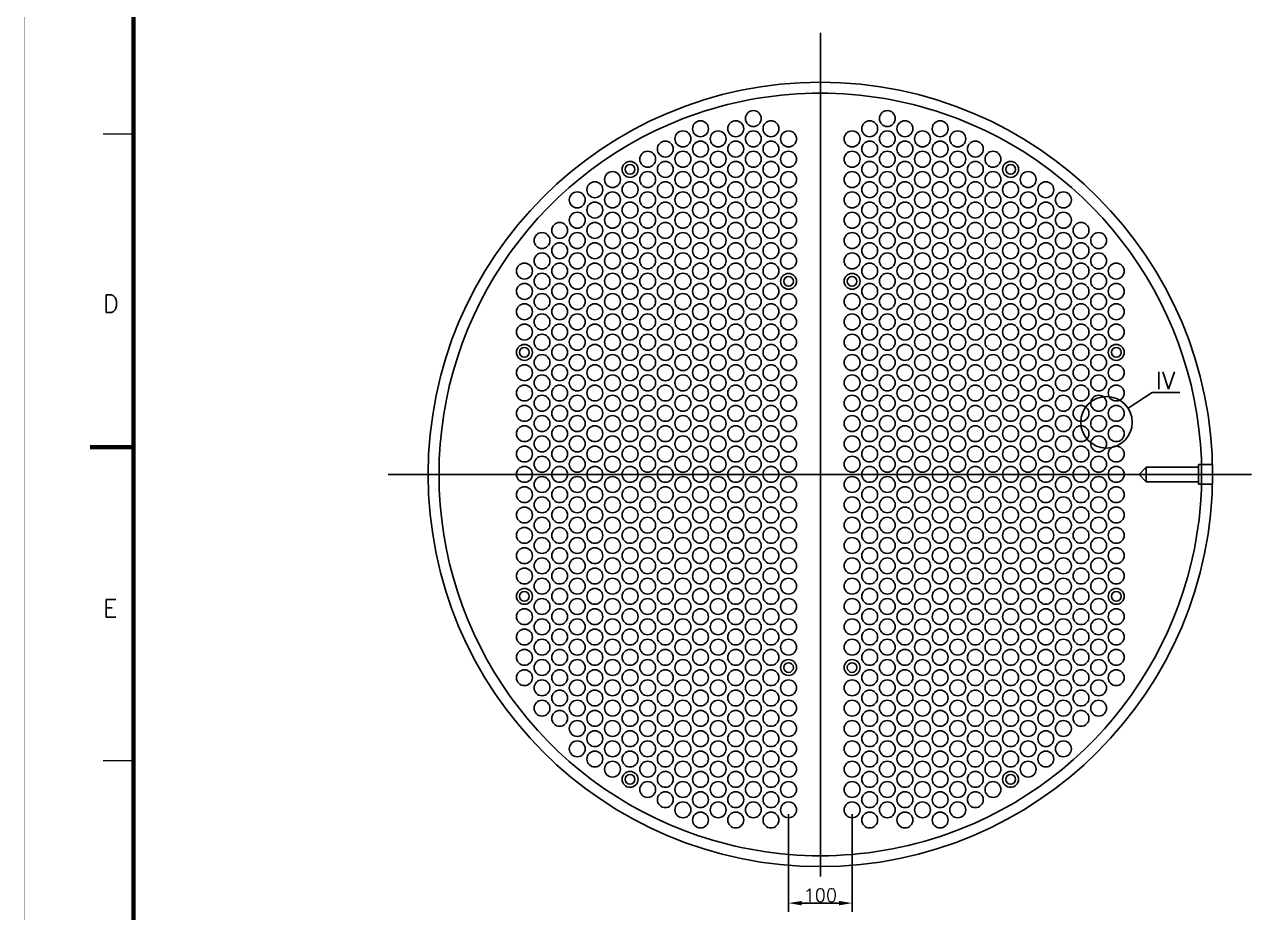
# Model space of a CAD drawing. Extents: x 49444 to 186345, y 41039 to 59803.
# Drawn here: x 123235 to 127474, y 50838 to 53898 of the extents above; entities that cross this region are included whole.
import ezdxf
from ezdxf.enums import TextEntityAlignment as Align

# ---------------------------------------------------------------- set-up
doc = ezdxf.new("R2010")
doc.units = 0
doc.header["$LTSCALE"] = 60
doc.header["$MEASUREMENT"] = 0
doc.header["$PDMODE"] = 3
doc.header["$PDSIZE"] = 0.001
doc.layers.get('0').update_dxf_attribs({"linetype": 'CONTINUOUS'})
doc.layers.get('DEFPOINTS').update_dxf_attribs({"linetype": 'CONTINUOUS'})
doc.styles.get("Standard").update_dxf_attribs({"font": 'txt.shx', "bigfont": 'hztxt.shx'})
doc.dimstyles.new('STANDARD$0', dxfattribs={"dimtxt": 3, "dimasz": 3, "dimexe": 2, "dimexo": 1, "dimgap": 0.5, "dimtad": 1, "dimdec": 0, "dimzin": 0, "dimdsep": 46, "dimtxsty": 'Standard', "dimcen": 1, "dimclrd": 256, "dimclre": 256, "dimclrt": 256, "dimadec": 0, "dimazin": 0, "dimtfac": 1.5, "dimtdec": 3, "dimtix": 1, "dimtmove": 0, "dimatfit": 2, "dimfxl": 0, "dimtolj": 1, "dimarcsym": 0})

# ---------------------------------------------------------------- blocks, each defined once
blk = doc.blocks.new('*D214')
at = {"lineweight": -2}
for p, q in [((125868.3, 51176.7), (125868.3, 50840.2)), ((126087.3, 51176.7), (126087.3, 50840.2)), ((126042.3, 50870.2), (125913.3, 50870.2))]:
    blk.add_line(p, q, dxfattribs=at)
for points in [[(125913.3, 50877.7), (125913.3, 50862.7), (125868.3, 50870.2)], [(126042.3, 50877.7), (126042.3, 50862.7), (126087.3, 50870.2)]]:
    blk.add_solid(points)
at = {"layer": 'DEFPOINTS', "color": 0}
for p in [(125868.3, 51191.7), (126087.3, 51191.7), (125868.3, 50870.2)]:
    blk.add_point(p, dxfattribs=at)
at = {"insert": (125977.8, 50897.6), "char_height": 45, "attachment_point": 5}
blk.add_mtext('\\A1;100', dxfattribs=at)

msp = doc.modelspace()

# ---------------------------------------------------------------- linework, layer by layer
for p, q in [((125977.847255, 53870.159637), (125977.847255, 50962.269197)), ((127463.970949, 52347.859232), (124488.063336, 52347.859232)), ((126809.891597, 52347.859237), (124519.097795, 52347.859237)), ((126809.891597, 52347.859237), (124519.097795, 52347.859237)), ((126917.120451, 52347.859237), (124545.549948, 52347.859237)), ((125977.847258, 52347.859237), (126896.128009, 52347.859237)), ((127101.269624, 52322.85798), (127280.859426, 52322.85798))]:
    msp.add_line(p, q)
at = {"const_width": 1.5}
msp.add_lwpolyline([(123235.932515, 47986.378892), (135850.932515, 47986.378892), (135850.932515, 56896.378892), (123235.932515, 56896.378892), (123235.932515, 47986.378892, 1.9635677679)], format="xyb", dxfattribs=at)
for points, const_width in [([(123610.932515, 48136.378892), (135700.932515, 48136.378892), (135700.932515, 56746.378892), (123610.932515, 56746.378892), (123610.932515, 48136.378892)], 15), ([(123610.932515, 53521.378892), (123505.932515, 53521.378892)], 4.5), ([(123610.932515, 52441.378892), (123460.932515, 52441.378892)], 15), ([(123610.932515, 51361.378892), (123505.932515, 51361.378892)], 4.5)]:
    msp.add_lwpolyline(points, dxfattribs=dict(const_width=const_width))
for points in [[(125977.847258, 50996.114438, -0.9999993287), (125977.847258, 53699.604036, -0.318376864)], [(125977.847258, 50996.114438, 0.9999993287), (125977.847258, 53699.604036, 0.318376864)], [(125977.847255, 53662.167156, 0.0820985547), (125554.867311, 53592.243776, 0.0668410207)], [(126400.827204, 53592.243776, 0.0820985556), (125977.847255, 53662.167156, 0.0668410207)], [(125554.86731, 53592.243779, 0.716279559), (125554.86731, 51103.474695, 0.716279559)], [(127292.154416, 52347.859232, 0.3211924397), (126400.827205, 53592.243779, 0.3211924397)], [(126413.51932, 51107.861352, 0.318376864), (127292.154416, 52347.859232, 0.318376864)], [(125554.867311, 51103.474699, 0.0820985547), (125977.847255, 51033.551318, 0.0668410207)], [(125977.847255, 51033.551318, 0.0846706813), (126413.519319, 51107.861356, 0.0694072432)]]:
    msp.add_lwpolyline(points, format="xyb")
for points in [[(127038.509465, 52576.149229), (127121.62892, 52630.190054), (127217.41589, 52630.190054)], [(127101.269624, 52372.86048), (127076.450429, 52347.85923)], [(127101.269624, 52322.85798), (127101.269624, 52372.86048)], [(127101.269624, 52372.86048), (127280.859426, 52372.86048)], [(127280.859426, 52381.86093), (127329.163444, 52381.86093)], [(127280.859426, 52313.85753), (127280.859426, 52381.86093)], [(127076.450429, 52347.85923), (127101.269624, 52322.85798)], [(127280.859426, 52313.85753), (127329.163443, 52313.85753)]]:
    msp.add_lwpolyline(points)
for centre, radius in [((125746.962168, 53574.471956), 27.373622), ((126208.732347, 53574.471956), 27.373622), ((125564.885454, 53539.427497), 27.373622), ((125686.273754, 53539.427497), 27.373622), ((125807.656548, 53539.427497), 27.373622), ((126148.037967, 53539.427497), 27.373622), ((126269.420761, 53539.427497), 27.373622), ((126390.809062, 53539.427497), 27.373622), ((125443.50266, 53469.348675), 27.373622), ((125504.19704, 53504.388086), 27.373622), ((125564.885454, 53469.348675), 27.373622), ((125625.579375, 53504.388086), 27.373622), ((125686.273754, 53469.348675), 27.373622), ((125746.962168, 53504.388086), 27.373622), ((125807.656548, 53469.348675), 27.373622), ((125868.345421, 53504.388086), 27.373622), ((126087.349095, 53504.388086), 27.373622), ((126148.037967, 53469.348675), 27.373622), ((126208.732347, 53504.388086), 27.373622), ((126269.420761, 53469.348675), 27.373622), ((126330.115141, 53504.388086), 27.373622), ((126390.809062, 53469.348675), 27.373622), ((126451.497475, 53504.388086), 27.373622), ((126512.191855, 53469.348675), 27.373622), ((125382.814246, 53434.309724), 27.373622), ((125504.19704, 53434.309724), 27.373622), ((125625.579375, 53434.309724), 27.373622), ((125746.962168, 53434.309724), 27.373622), ((125868.345421, 53434.309724), 27.373622), ((126087.349095, 53434.309724), 27.373622), ((126208.732347, 53434.309724), 27.373622), ((126330.115141, 53434.309724), 27.373622), ((126451.497475, 53434.309724), 27.373622), ((126572.880269, 53434.309724), 27.373622), ((125322.119867, 53399.270772), 27.373622), ((125322.119867, 53399.270772), 16.743263), ((125443.50266, 53399.270772), 27.373622), ((125564.885454, 53399.270772), 27.373622), ((125686.273754, 53399.270772), 27.373622), ((125807.656548, 53399.270772), 27.373622), ((126148.037967, 53399.270772), 27.373622), ((126269.420761, 53399.270772), 27.373622), ((126390.809062, 53399.270772), 27.373622), ((126512.191855, 53399.270772), 27.373622), ((126633.574649, 53399.270772), 27.373622), ((126633.574649, 53399.270772), 16.743263), ((125261.431453, 53364.225854), 27.373622), ((125382.814246, 53364.225854), 27.373622), ((125504.19704, 53364.225854), 27.373622), ((125625.579375, 53364.225854), 27.373622), ((125746.962168, 53364.225854), 27.373622), ((125868.345421, 53364.225854), 27.373622), ((126087.349095, 53364.225854), 27.373622), ((126208.732347, 53364.225854), 27.373622), ((126330.115141, 53364.225854), 27.373622), ((126451.497475, 53364.225854), 27.373622), ((126572.880269, 53364.225854), 27.373622), ((126694.263062, 53364.225854), 27.373622), ((125200.737073, 53329.186443), 27.373622), ((125322.119867, 53329.186443), 27.373622), ((125443.50266, 53329.186443), 27.373622), ((125564.885454, 53329.186443), 27.373622), ((125686.273754, 53329.186443), 27.373622), ((125807.656548, 53329.186443), 27.373622), ((126148.037967, 53329.186443), 27.373622), ((126269.420761, 53329.186443), 27.373622), ((126390.809062, 53329.186443), 27.373622), ((126512.191855, 53329.186443), 27.373622), ((126633.574649, 53329.186443), 27.373622), ((126754.957442, 53329.186443), 27.373622), ((125140.048659, 53294.152998), 27.373622), ((125200.737073, 53259.108539), 27.373622), ((125261.431453, 53294.147491), 27.373622), ((125322.119867, 53259.108539), 27.373622), ((125382.814246, 53294.147491), 27.373622), ((125443.50266, 53259.108539), 27.373622), ((125504.19704, 53294.147491), 27.373622), ((125564.885454, 53259.108539), 27.373622), ((125625.579375, 53294.147491), 27.373622), ((125686.273754, 53259.108539), 27.373622), ((125746.962168, 53294.147491), 27.373622), ((125807.656548, 53259.108539), 27.373622), ((125868.345421, 53294.147491), 27.373622), ((126087.349095, 53294.147491), 27.373622), ((126148.037967, 53259.108539), 27.373622), ((126208.732347, 53294.147491), 27.373622), ((126269.420761, 53259.108539), 27.373622), ((126330.115141, 53294.147491), 27.373622), ((126390.809062, 53259.108539), 27.373622), ((126451.497475, 53294.147491), 27.373622), ((126512.191855, 53259.108539), 27.373622), ((126572.880269, 53294.147491), 27.373622), ((126633.574649, 53259.108539), 27.373622), ((126694.263062, 53294.147491), 27.373622), ((126754.957442, 53259.108539), 27.373622), ((126815.645856, 53294.152998), 27.373622), ((125140.048659, 53224.069128), 27.373622), ((125261.431453, 53224.069128), 27.373622), ((125382.814246, 53224.069128), 27.373622), ((125504.19704, 53224.069128), 27.373622), ((125625.579375, 53224.069128), 27.373622), ((125746.962168, 53224.069128), 27.373622), ((125868.345421, 53224.069128), 27.373622), ((126087.349095, 53224.069128), 27.373622), ((126208.732347, 53224.069128), 27.373622), ((126330.115141, 53224.069128), 27.373622), ((126451.497475, 53224.069128), 27.373622), ((126572.880269, 53224.069128), 27.373622), ((126694.263062, 53224.069128), 27.373622), ((126815.645856, 53224.069128), 27.373622), ((125079.354739, 53189.024669), 27.373622), ((125200.737073, 53189.024669), 27.373622), ((125322.119867, 53189.024669), 27.373622), ((125443.50266, 53189.024669), 27.373622), ((125564.885454, 53189.024669), 27.373622), ((125686.273754, 53189.024669), 27.373622), ((125807.656548, 53189.024669), 27.373622), ((126148.037967, 53189.024669), 27.373622), ((126269.420761, 53189.024669), 27.373622), ((126390.809062, 53189.024669), 27.373622), ((126512.191855, 53189.024669), 27.373622), ((126633.574649, 53189.024669), 27.373622), ((126754.957442, 53189.024669), 27.373622), ((126876.339777, 53189.024669), 27.373622), ((125018.660359, 53153.985258), 27.373622), ((125140.048659, 53153.985258), 27.373622), ((125261.431453, 53153.985258), 27.373622), ((125382.814246, 53153.985258), 27.373622), ((125504.19704, 53153.985258), 27.373622), ((125625.579375, 53153.985258), 27.373622), ((125746.962168, 53153.985258), 27.373622), ((125868.345421, 53153.985258), 27.373622), ((126087.349095, 53153.985258), 27.373622), ((126208.732347, 53153.985258), 27.373622), ((126330.115141, 53153.985258), 27.373622), ((126451.497475, 53153.985258), 27.373622), ((126572.880269, 53153.985258), 27.373622), ((126694.263062, 53153.985258), 27.373622), ((126815.645856, 53153.985258), 27.373622), ((126937.034157, 53153.985258), 27.373622), ((125079.354739, 53118.945847), 27.373622), ((125200.737073, 53118.945847), 27.373622), ((125322.119867, 53118.945847), 27.373622), ((125443.50266, 53118.945847), 27.373622), ((125564.885454, 53118.945847), 27.373622), ((125686.273754, 53118.945847), 27.373622), ((125807.656548, 53118.945847), 27.373622), ((126148.037967, 53118.945847), 27.373622), ((126269.420761, 53118.945847), 27.373622), ((126390.809062, 53118.945847), 27.373622), ((126512.191855, 53118.945847), 27.373622), ((126633.574649, 53118.945847), 27.373622), ((126754.957442, 53118.945847), 27.373622), ((126876.339777, 53118.945847), 27.373622), ((124957.971945, 53048.867944), 27.373622), ((125018.660359, 53083.906896), 27.373622), ((125079.354739, 53048.867944), 27.373622), ((125140.048659, 53083.906896), 27.373622), ((125200.737073, 53048.867944), 27.373622), ((125261.431453, 53083.906896), 27.373622), ((125322.119867, 53048.867944), 27.373622), ((125382.814246, 53083.906896), 27.373622), ((125443.50266, 53048.867944), 27.373622), ((125504.19704, 53083.906896), 27.373622), ((125564.885454, 53048.867944), 27.373622), ((125625.579375, 53083.906896), 27.373622), ((125686.273754, 53048.867944), 27.373622), ((125746.962168, 53083.906896), 27.373622), ((125807.656548, 53048.867944), 27.373622), ((125868.345421, 53083.906896), 27.373622), ((126087.349095, 53083.906896), 27.373622), ((126148.037967, 53048.867944), 27.373622), ((126208.732347, 53083.906896), 27.373622), ((126269.420761, 53048.867944), 27.373622), ((126330.115141, 53083.906896), 27.373622), ((126390.809062, 53048.867944), 27.373622), ((126451.497475, 53083.906896), 27.373622), ((126512.191855, 53048.867944), 27.373622), ((126572.880269, 53083.906896), 27.373622), ((126633.574649, 53048.867944), 27.373622), ((126694.263062, 53083.906896), 27.373622), ((126754.957442, 53048.867944), 27.373622), ((126815.645856, 53083.906896), 27.373622), ((126876.339777, 53048.867944), 27.373622), ((126937.034157, 53083.906896), 27.373622), ((126997.72257, 53048.867944), 27.373622), ((125018.660359, 53013.823026), 27.373622), ((125140.048659, 53013.823026), 27.373622), ((125261.431453, 53013.823026), 27.373622), ((125382.814246, 53013.823026), 27.373622), ((125504.19704, 53013.823026), 27.373622), ((125625.579375, 53013.823026), 27.373622), ((125746.962168, 53013.823026), 27.373622), ((125868.345421, 53013.428846), 27.373622), ((125868.345421, 53013.428846), 16.743263), ((126087.349095, 53013.428846), 27.373622), ((126087.349095, 53013.428846), 16.743263), ((126208.732347, 53013.823026), 27.373622), ((126330.115141, 53013.823026), 27.373622), ((126451.497475, 53013.823026), 27.373622), ((126572.880269, 53013.823026), 27.373622), ((126694.263062, 53013.823026), 27.373622), ((126815.645856, 53013.823026), 27.373622), ((126937.034157, 53013.823026), 27.373622), ((124957.971945, 52978.783615), 27.373622), ((125079.354739, 52978.783615), 27.373622), ((125200.737073, 52978.783615), 27.373622), ((125322.119867, 52978.783615), 27.373622), ((125443.50266, 52978.783615), 27.373622), ((125564.885454, 52978.783615), 27.373622), ((125686.273754, 52978.783615), 27.373622), ((125807.656548, 52978.783615), 27.373622), ((126148.037967, 52978.783615), 27.373622), ((126269.420761, 52978.783615), 27.373622), ((126390.809062, 52978.783615), 27.373622), ((126512.191855, 52978.783615), 27.373622), ((126633.574649, 52978.783615), 27.373622), ((126754.957442, 52978.783615), 27.373622), ((126876.339777, 52978.783615), 27.373622), ((126997.72257, 52978.783615), 27.373622), ((125018.660359, 52943.744663), 27.373622), ((125140.048659, 52943.744663), 27.373622), ((125261.431453, 52943.744663), 27.373622), ((125382.814246, 52943.744663), 27.373622), ((125504.19704, 52943.744663), 27.373622), ((125625.579375, 52943.744663), 27.373622), ((125746.962168, 52943.744663), 27.373622), ((125868.345421, 52943.744663), 27.373622), ((126087.349095, 52943.744663), 27.373622), ((126208.732347, 52943.744663), 27.373622), ((126330.115141, 52943.744663), 27.373622), ((126451.497475, 52943.744663), 27.373622), ((126572.880269, 52943.744663), 27.373622), ((126694.263062, 52943.744663), 27.373622), ((126815.645856, 52943.744663), 27.373622), ((126937.034157, 52943.744663), 27.373622), ((124957.971945, 52908.705711), 27.373622), ((125018.660359, 52873.660793), 27.373622), ((125079.354739, 52908.705711), 27.373622), ((125140.048659, 52873.660793), 27.373622), ((125200.737073, 52908.705711), 27.373622), ((125261.431453, 52873.660793), 27.373622), ((125322.119867, 52908.705711), 27.373622), ((125382.814246, 52873.660793), 27.373622), ((125443.50266, 52908.705711), 27.373622), ((125504.19704, 52873.660793), 27.373622), ((125564.885454, 52908.705711), 27.373622), ((125625.579375, 52873.660793), 27.373622), ((125686.273754, 52908.705711), 27.373622), ((125746.962168, 52873.660793), 27.373622), ((125807.656548, 52908.705711), 27.373622), ((125868.345421, 52873.660793), 27.373622), ((126087.349095, 52873.660793), 27.373622), ((126148.037967, 52908.705711), 27.373622), ((126208.732347, 52873.660793), 27.373622), ((126269.420761, 52908.705711), 27.373622), ((126330.115141, 52873.660793), 27.373622), ((126390.809062, 52908.705711), 27.373622), ((126451.497475, 52873.660793), 27.373622), ((126512.191855, 52908.705711), 27.373622), ((126572.880269, 52873.660793), 27.373622), ((126633.574649, 52908.705711), 27.373622), ((126694.263062, 52873.660793), 27.373622), ((126754.957442, 52908.705711), 27.373622), ((126815.645856, 52873.660793), 27.373622), ((126876.339777, 52908.705711), 27.373622), ((126937.034157, 52873.660793), 27.373622), ((126997.72257, 52908.705711), 27.373622), ((124957.971945, 52838.621382), 27.373622), ((125079.354739, 52838.621382), 27.373622), ((125200.737073, 52838.621382), 27.373622), ((125322.119867, 52838.621382), 27.373622), ((125443.50266, 52838.621382), 27.373622), ((125564.885454, 52838.621382), 27.373622), ((125686.273754, 52838.621382), 27.373622), ((125807.656548, 52838.621382), 27.373622), ((126148.037967, 52838.621382), 27.373622), ((126269.420761, 52838.621382), 27.373622), ((126390.809062, 52838.621382), 27.373622), ((126512.191855, 52838.621382), 27.373622), ((126633.574649, 52838.621382), 27.373622), ((126754.957442, 52838.621382), 27.373622), ((126876.339777, 52838.621382), 27.373622), ((126997.72257, 52838.621382), 27.373622), ((125018.660359, 52803.58243), 27.373622), ((125140.048659, 52803.58243), 27.373622), ((125261.431453, 52803.58243), 27.373622), ((125382.814246, 52803.58243), 27.373622), ((125504.19704, 52803.58243), 27.373622), ((125625.579375, 52803.58243), 27.373622), ((125746.962168, 52803.58243), 27.373622), ((125868.345421, 52803.58243), 27.373622), ((126087.349095, 52803.58243), 27.373622), ((126208.732347, 52803.58243), 27.373622), ((126330.115141, 52803.58243), 27.373622), ((126451.497475, 52803.58243), 27.373622), ((126572.880269, 52803.58243), 27.373622), ((126694.263062, 52803.58243), 27.373622), ((126815.645856, 52803.58243), 27.373622), ((126937.034157, 52803.58243), 27.373622), ((124957.971945, 52768.543478), 27.373622), ((124957.971945, 52768.543478), 16.743263), ((125079.354739, 52768.543478), 27.373622), ((125200.737073, 52768.543478), 27.373622), ((125322.119867, 52768.543478), 27.373622), ((125443.50266, 52768.543478), 27.373622), ((125564.885454, 52768.543478), 27.373622), ((125686.273754, 52768.543478), 27.373622), ((125807.656548, 52768.543478), 27.373622), ((126148.037967, 52768.543478), 27.373622), ((126269.420761, 52768.543478), 27.373622), ((126390.809062, 52768.543478), 27.373622), ((126512.191855, 52768.543478), 27.373622), ((126633.574649, 52768.543478), 27.373622), ((126754.957442, 52768.543478), 27.373622), ((126876.339777, 52768.543478), 27.373622), ((126997.72257, 52768.543478), 27.373622), ((126997.72257, 52768.543478), 16.743263), ((125018.660359, 52733.504067), 27.373622), ((125140.048659, 52733.504067), 27.373622), ((125261.431453, 52733.504067), 27.373622), ((125382.814246, 52733.504067), 27.373622), ((125504.19704, 52733.504067), 27.373622), ((125625.579375, 52733.504067), 27.373622), ((125746.962168, 52733.504067), 27.373622), ((125868.345421, 52733.504067), 27.373622), ((126087.349095, 52733.504067), 27.373622), ((126208.732347, 52733.504067), 27.373622), ((126330.115141, 52733.504067), 27.373622), ((126451.497475, 52733.504067), 27.373622), ((126572.880269, 52733.504067), 27.373622), ((126694.263062, 52733.504067), 27.373622), ((126815.645856, 52733.504067), 27.373622), ((126937.034157, 52733.504067), 27.373622), ((124957.971945, 52698.45915), 27.373622), ((125018.660359, 52663.420198), 27.373622), ((125079.354739, 52698.45915), 27.373622), ((125140.048659, 52663.420198), 27.373622), ((125200.737073, 52698.45915), 27.373622), ((125261.431453, 52663.420198), 27.373622), ((125322.119867, 52698.45915), 27.373622), ((125382.814246, 52663.420198), 27.373622), ((125443.50266, 52698.45915), 27.373622), ((125504.19704, 52663.420198), 27.373622), ((125564.885454, 52698.45915), 27.373622), ((125625.579375, 52663.420198), 27.373622), ((125686.273754, 52698.45915), 27.373622), ((125746.962168, 52663.420198), 27.373622), ((125807.656548, 52698.45915), 27.373622), ((125868.345421, 52663.420198), 27.373622), ((126087.349095, 52663.420198), 27.373622), ((126148.037967, 52698.45915), 27.373622), ((126208.732347, 52663.420198), 27.373622), ((126269.420761, 52698.45915), 27.373622), ((126330.115141, 52663.420198), 27.373622), ((126390.809062, 52698.45915), 27.373622), ((126451.497475, 52663.420198), 27.373622), ((126512.191855, 52698.45915), 27.373622), ((126572.880269, 52663.420198), 27.373622), ((126633.574649, 52698.45915), 27.373622), ((126694.263062, 52663.420198), 27.373622), ((126754.957442, 52698.45915), 27.373622), ((126815.645856, 52663.420198), 27.373622), ((126876.339777, 52698.45915), 27.373622), ((126937.034157, 52663.420198), 27.373622), ((126997.72257, 52698.45915), 27.373622), ((124957.971945, 52628.380787), 27.373622), ((125079.354739, 52628.380787), 27.373622), ((125200.737073, 52628.380787), 27.373622), ((125322.119867, 52628.380787), 27.373622), ((125443.50266, 52628.380787), 27.373622), ((125564.885454, 52628.380787), 27.373622), ((125686.273754, 52628.380787), 27.373622), ((125807.656548, 52628.380787), 27.373622), ((126148.037967, 52628.380787), 27.373622), ((126269.420761, 52628.380787), 27.373622), ((126390.809062, 52628.380787), 27.373622), ((126512.191855, 52628.380787), 27.373622), ((126633.574649, 52628.380787), 27.373622), ((126754.957442, 52628.380787), 27.373622), ((126876.339777, 52628.380787), 27.373622), ((126997.72257, 52628.380787), 27.373622), ((125018.660359, 52593.341835), 27.373622), ((125140.048659, 52593.341835), 27.373622), ((125261.431453, 52593.341835), 27.373622), ((125382.814246, 52593.341835), 27.373622), ((125504.19704, 52593.341835), 27.373622), ((125625.579375, 52593.341835), 27.373622), ((125746.962168, 52593.341835), 27.373622), ((125868.345421, 52593.341835), 27.373622), ((126087.349095, 52593.341835), 27.373622), ((126208.732347, 52593.341835), 27.373622), ((126330.115141, 52593.341835), 27.373622), ((126451.497475, 52593.341835), 27.373622), ((126572.880269, 52593.341835), 27.373622), ((126694.263062, 52593.341835), 27.373622), ((126815.645856, 52593.341835), 27.373622), ((126964.039669, 52527.732054), 88.825521), ((126937.034157, 52593.341835), 27.373622), ((124957.971945, 52558.302424), 27.373622), ((125079.354739, 52558.302424), 27.373622), ((125200.737073, 52558.302424), 27.373622), ((125322.119867, 52558.302424), 27.373622), ((125443.50266, 52558.302424), 27.373622), ((125564.885454, 52558.302424), 27.373622), ((125686.273754, 52558.302424), 27.373622), ((125807.656548, 52558.302424), 27.373622), ((126148.037967, 52558.302424), 27.373622), ((126269.420761, 52558.302424), 27.373622), ((126390.809062, 52558.302424), 27.373622), ((126512.191855, 52558.302424), 27.373622), ((126633.574649, 52558.302424), 27.373622), ((126754.957442, 52558.302424), 27.373622), ((126876.339777, 52558.302424), 27.373622), ((126997.72257, 52558.302424), 27.373622), ((125018.660359, 52523.257965), 27.373622), ((125140.048659, 52523.257965), 27.373622), ((125261.431453, 52523.257965), 27.373622), ((125382.814246, 52523.257965), 27.373622), ((125504.19704, 52523.257965), 27.373622), ((125625.579375, 52523.257965), 27.373622), ((125746.962168, 52523.257965), 27.373622), ((125868.345421, 52523.257965), 27.373622), ((126087.349095, 52523.257965), 27.373622), ((126208.732347, 52523.257965), 27.373622), ((126330.115141, 52523.257965), 27.373622), ((126451.497475, 52523.257965), 27.373622), ((126572.880269, 52523.257965), 27.373622), ((126694.263062, 52523.257965), 27.373622), ((126815.645856, 52523.257965), 27.373622), ((126937.034157, 52523.257965), 27.373622), ((124957.971945, 52488.218554), 27.373622), ((125018.660359, 52453.179143), 27.373622), ((125079.354739, 52488.218554), 27.373622), ((125140.048659, 52453.179143), 27.373622), ((125200.737073, 52488.218554), 27.373622), ((125261.431453, 52453.179143), 27.373622), ((125322.119867, 52488.218554), 27.373622), ((125382.814246, 52453.179143), 27.373622), ((125443.50266, 52488.218554), 27.373622), ((125504.19704, 52453.179143), 27.373622), ((125564.885454, 52488.218554), 27.373622), ((125625.579375, 52453.179143), 27.373622), ((125686.273754, 52488.218554), 27.373622), ((125746.962168, 52453.179143), 27.373622), ((125807.656548, 52488.218554), 27.373622), ((125868.345421, 52453.179143), 27.373622), ((126087.349095, 52453.179143), 27.373622), ((126148.037967, 52488.218554), 27.373622), ((126208.732347, 52453.179143), 27.373622), ((126269.420761, 52488.218554), 27.373622), ((126330.115141, 52453.179143), 27.373622), ((126390.809062, 52488.218554), 27.373622), ((126451.497475, 52453.179143), 27.373622), ((126512.191855, 52488.218554), 27.373622), ((126572.880269, 52453.179143), 27.373622), ((126633.574649, 52488.218554), 27.373622), ((126694.263062, 52453.179143), 27.373622), ((126754.957442, 52488.218554), 27.373622), ((126815.645856, 52453.179143), 27.373622), ((126876.339777, 52488.218554), 27.373622), ((126937.034157, 52453.179143), 27.373622), ((126997.72257, 52488.218554), 27.373622), ((124957.971945, 52418.140191), 27.373622), ((125079.354739, 52418.140191), 27.373622), ((125200.737073, 52418.140191), 27.373622), ((125322.119867, 52418.140191), 27.373622), ((125443.50266, 52418.140191), 27.373622), ((125564.885454, 52418.140191), 27.373622), ((125686.273754, 52418.140191), 27.373622), ((125807.656548, 52418.140191), 27.373622), ((126148.037967, 52418.140191), 27.373622), ((126269.420761, 52418.140191), 27.373622), ((126390.809062, 52418.140191), 27.373622), ((126512.191855, 52418.140191), 27.373622), ((126633.574649, 52418.140191), 27.373622), ((126754.957442, 52418.140191), 27.373622), ((126876.339777, 52418.140191), 27.373622), ((126997.72257, 52418.140191), 27.373622), ((125018.660359, 52383.095732), 27.373622), ((125140.048659, 52383.095732), 27.373622), ((125261.431453, 52383.095732), 27.373622), ((125382.814246, 52383.095732), 27.373622), ((125504.19704, 52383.095732), 27.373622), ((125625.579375, 52383.095732), 27.373622), ((125746.962168, 52383.095732), 27.373622), ((125868.345421, 52383.095732), 27.373622), ((126087.349095, 52383.095732), 27.373622), ((126208.732347, 52383.095732), 27.373622), ((126330.115141, 52383.095732), 27.373622), ((126451.497475, 52383.095732), 27.373622), ((126572.880269, 52383.095732), 27.373622), ((126694.263062, 52383.095732), 27.373622), ((126815.645856, 52383.095732), 27.373622), ((126937.034157, 52383.095732), 27.373622), ((124957.971945, 52348.056322), 27.373622), ((125079.354739, 52348.056322), 27.373622), ((125200.737073, 52348.056322), 27.373622), ((125322.119867, 52348.056322), 27.373622), ((125443.50266, 52348.056322), 27.373622), ((125564.885454, 52348.056322), 27.373622), ((125686.273754, 52348.056322), 27.373622), ((125807.656548, 52348.056322), 27.373622), ((126148.037967, 52348.056322), 27.373622), ((126269.420761, 52348.056322), 27.373622), ((126390.809062, 52348.056322), 27.373622), ((126512.191855, 52348.056322), 27.373622), ((126633.574649, 52348.056322), 27.373622), ((126754.957442, 52348.056322), 27.373622), ((126876.339777, 52348.056322), 27.373622), ((126997.72257, 52348.056322), 27.373622), ((125018.660359, 52313.016911), 27.373622), ((125140.048659, 52313.016911), 27.373622), ((125261.431453, 52313.016911), 27.373622), ((125382.814246, 52313.016911), 27.373622), ((125504.19704, 52313.016911), 27.373622), ((125625.579375, 52313.016911), 27.373622), ((125746.962168, 52313.016911), 27.373622), ((125868.345421, 52313.016911), 27.373622), ((126087.349095, 52313.016911), 27.373622), ((126208.732347, 52313.016911), 27.373622), ((126330.115141, 52313.016911), 27.373622), ((126451.497475, 52313.016911), 27.373622), ((126572.880269, 52313.016911), 27.373622), ((126694.263062, 52313.016911), 27.373622), ((126815.645856, 52313.016911), 27.373622), ((126937.034157, 52313.016911), 27.373622), ((124957.971945, 52277.977959), 27.373622), ((125018.660359, 52242.939007), 27.373622), ((125079.354739, 52277.977959), 27.373622), ((125140.048659, 52242.939007), 27.373622), ((125200.737073, 52277.977959), 27.373622), ((125261.431453, 52242.939007), 27.373622), ((125322.119867, 52277.977959), 27.373622), ((125382.814246, 52242.939007), 27.373622), ((125443.50266, 52277.977959), 27.373622), ((125504.19704, 52242.939007), 27.373622), ((125564.885454, 52277.977959), 27.373622), ((125625.579375, 52242.939007), 27.373622), ((125686.273754, 52277.977959), 27.373622), ((125746.962168, 52242.939007), 27.373622), ((125807.656548, 52277.977959), 27.373622), ((125868.345421, 52242.939007), 27.373622), ((126087.349095, 52242.939007), 27.373622), ((126148.037967, 52277.977959), 27.373622), ((126208.732347, 52242.939007), 27.373622), ((126269.420761, 52277.977959), 27.373622), ((126330.115141, 52242.939007), 27.373622), ((126390.809062, 52277.977959), 27.373622), ((126451.497475, 52242.939007), 27.373622), ((126512.191855, 52277.977959), 27.373622), ((126572.880269, 52242.939007), 27.373622), ((126633.574649, 52277.977959), 27.373622), ((126694.263062, 52242.939007), 27.373622), ((126754.957442, 52277.977959), 27.373622), ((126815.645856, 52242.939007), 27.373622), ((126876.339777, 52277.977959), 27.373622), ((126937.034157, 52242.939007), 27.373622), ((126997.72257, 52277.977959), 27.373622), ((124957.971945, 52207.894089), 27.373622), ((125079.354739, 52207.894089), 27.373622), ((125200.737073, 52207.894089), 27.373622), ((125322.119867, 52207.894089), 27.373622), ((125443.50266, 52207.894089), 27.373622), ((125564.885454, 52207.894089), 27.373622), ((125686.273754, 52207.894089), 27.373622), ((125807.656548, 52207.894089), 27.373622), ((126148.037967, 52207.894089), 27.373622), ((126269.420761, 52207.894089), 27.373622), ((126390.809062, 52207.894089), 27.373622), ((126512.191855, 52207.894089), 27.373622), ((126633.574649, 52207.894089), 27.373622), ((126754.957442, 52207.894089), 27.373622), ((126876.339777, 52207.894089), 27.373622), ((126997.72257, 52207.894089), 27.373622), ((125018.660359, 52172.854678), 27.373622), ((125140.048659, 52172.854678), 27.373622), ((125261.431453, 52172.854678), 27.373622), ((125382.814246, 52172.854678), 27.373622), ((125504.19704, 52172.854678), 27.373622), ((125625.579375, 52172.854678), 27.373622), ((125746.962168, 52172.854678), 27.373622), ((125868.345421, 52172.854678), 27.373622), ((126087.349095, 52172.854678), 27.373622), ((126208.732347, 52172.854678), 27.373622), ((126330.115141, 52172.854678), 27.373622), ((126451.497475, 52172.854678), 27.373622), ((126572.880269, 52172.854678), 27.373622), ((126694.263062, 52172.854678), 27.373622), ((126815.645856, 52172.854678), 27.373622), ((126937.034157, 52172.854678), 27.373622), ((124957.971945, 52137.815726), 27.373622), ((125079.354739, 52137.815726), 27.373622), ((125200.737073, 52137.815726), 27.373622), ((125322.119867, 52137.815726), 27.373622), ((125443.50266, 52137.815726), 27.373622), ((125564.885454, 52137.815726), 27.373622), ((125686.273754, 52137.815726), 27.373622), ((125807.656548, 52137.815726), 27.373622), ((126148.037967, 52137.815726), 27.373622), ((126269.420761, 52137.815726), 27.373622), ((126390.809062, 52137.815726), 27.373622), ((126512.191855, 52137.815726), 27.373622), ((126633.574649, 52137.815726), 27.373622), ((126754.957442, 52137.815726), 27.373622), ((126876.339777, 52137.815726), 27.373622), ((126997.72257, 52137.815726), 27.373622), ((124957.971945, 52067.737363), 27.373622), ((125018.660359, 52102.776315), 27.373622), ((125079.354739, 52067.737363), 27.373622), ((125140.048659, 52102.776315), 27.373622), ((125200.737073, 52067.737363), 27.373622), ((125261.431453, 52102.776315), 27.373622), ((125322.119867, 52067.737363), 27.373622), ((125382.814246, 52102.776315), 27.373622), ((125443.50266, 52067.737363), 27.373622), ((125504.19704, 52102.776315), 27.373622), ((125564.885454, 52067.737363), 27.373622), ((125625.579375, 52102.776315), 27.373622), ((125686.273754, 52067.737363), 27.373622), ((125746.962168, 52102.776315), 27.373622), ((125807.656548, 52067.737363), 27.373622), ((125868.345421, 52102.776315), 27.373622), ((126087.349095, 52102.776315), 27.373622), ((126148.037967, 52067.737363), 27.373622), ((126208.732347, 52102.776315), 27.373622), ((126269.420761, 52067.737363), 27.373622), ((126330.115141, 52102.776315), 27.373622), ((126390.809062, 52067.737363), 27.373622), ((126451.497475, 52102.776315), 27.373622), ((126512.191855, 52067.737363), 27.373622), ((126572.880269, 52102.776315), 27.373622), ((126633.574649, 52067.737363), 27.373622), ((126694.263062, 52102.776315), 27.373622), ((126754.957442, 52067.737363), 27.373622), ((126815.645856, 52102.776315), 27.373622), ((126876.339777, 52067.737363), 27.373622), ((126937.034157, 52102.776315), 27.373622), ((126997.72257, 52067.737363), 27.373622), ((125018.660359, 52032.692445), 27.373622), ((125140.048659, 52032.692445), 27.373622), ((125261.431453, 52032.692445), 27.373622), ((125382.814246, 52032.692445), 27.373622), ((125504.19704, 52032.692445), 27.373622), ((125625.579375, 52032.692445), 27.373622), ((125746.962168, 52032.692445), 27.373622), ((125868.345421, 52032.692445), 27.373622), ((126087.349095, 52032.692445), 27.373622), ((126208.732347, 52032.692445), 27.373622), ((126330.115141, 52032.692445), 27.373622), ((126451.497475, 52032.692445), 27.373622), ((126572.880269, 52032.692445), 27.373622), ((126694.263062, 52032.692445), 27.373622), ((126815.645856, 52032.692445), 27.373622), ((126937.034157, 52032.692445), 27.373622), ((124957.971945, 51997.653494), 27.373622), ((125079.354739, 51997.653494), 27.373622), ((125200.737073, 51997.653494), 27.373622), ((125322.119867, 51997.653494), 27.373622), ((125443.50266, 51997.653494), 27.373622), ((125564.885454, 51997.653494), 27.373622), ((125686.273754, 51997.653494), 27.373622), ((125807.656548, 51997.653494), 27.373622), ((126148.037967, 51997.653494), 27.373622), ((126269.420761, 51997.653494), 27.373622), ((126390.809062, 51997.653494), 27.373622), ((126512.191855, 51997.653494), 27.373622), ((126633.574649, 51997.653494), 27.373622), ((126754.957442, 51997.653494), 27.373622), ((126876.339777, 51997.653494), 27.373622), ((126997.72257, 51997.653494), 27.373622), ((125018.660359, 51962.614083), 27.373622), ((125140.048659, 51962.614083), 27.373622), ((125261.431453, 51962.614083), 27.373622), ((125382.814246, 51962.614083), 27.373622), ((125504.19704, 51962.614083), 27.373622), ((125625.579375, 51962.614083), 27.373622), ((125746.962168, 51962.614083), 27.373622), ((125868.345421, 51962.614083), 27.373622), ((126087.349095, 51962.614083), 27.373622), ((126208.732347, 51962.614083), 27.373622), ((126330.115141, 51962.614083), 27.373622), ((126451.497475, 51962.614083), 27.373622), ((126572.880269, 51962.614083), 27.373622), ((126694.263062, 51962.614083), 27.373622), ((126815.645856, 51962.614083), 27.373622), ((126937.034157, 51962.614083), 27.373622), ((124957.971945, 51927.575131), 27.373622), ((124957.971945, 51927.575131), 16.743263), ((125079.354739, 51927.575131), 27.373622), ((125200.737073, 51927.575131), 27.373622), ((125322.119867, 51927.575131), 27.373622), ((125443.50266, 51927.575131), 27.373622), ((125564.885454, 51927.575131), 27.373622), ((125686.273754, 51927.575131), 27.373622), ((125807.656548, 51927.575131), 27.373622), ((126148.037967, 51927.575131), 27.373622), ((126269.420761, 51927.575131), 27.373622), ((126390.809062, 51927.575131), 27.373622), ((126512.191855, 51927.575131), 27.373622), ((126633.574649, 51927.575131), 27.373622), ((126754.957442, 51927.575131), 27.373622), ((126876.339777, 51927.575131), 27.373622), ((126997.72257, 51927.575131), 27.373622), ((126997.72257, 51927.575131), 16.743263), ((124957.971945, 51857.491261), 27.373622), ((125018.660359, 51892.530213), 27.373622), ((125079.354739, 51857.491261), 27.373622), ((125140.048659, 51892.530213), 27.373622), ((125200.737073, 51857.491261), 27.373622), ((125261.431453, 51892.530213), 27.373622), ((125322.119867, 51857.491261), 27.373622), ((125382.814246, 51892.530213), 27.373622), ((125443.50266, 51857.491261), 27.373622), ((125504.19704, 51892.530213), 27.373622), ((125564.885454, 51857.491261), 27.373622), ((125625.579375, 51892.530213), 27.373622), ((125686.273754, 51857.491261), 27.373622), ((125746.962168, 51892.530213), 27.373622), ((125807.656548, 51857.491261), 27.373622), ((125868.345421, 51892.530213), 27.373622), ((126087.349095, 51892.530213), 27.373622), ((126148.037967, 51857.491261), 27.373622), ((126208.732347, 51892.530213), 27.373622), ((126269.420761, 51857.491261), 27.373622), ((126330.115141, 51892.530213), 27.373622), ((126390.809062, 51857.491261), 27.373622), ((126451.497475, 51892.530213), 27.373622), ((126512.191855, 51857.491261), 27.373622), ((126572.880269, 51892.530213), 27.373622), ((126633.574649, 51857.491261), 27.373622), ((126694.263062, 51892.530213), 27.373622), ((126754.957442, 51857.491261), 27.373622), ((126815.645856, 51892.530213), 27.373622), ((126876.339777, 51857.491261), 27.373622), ((126937.034157, 51892.530213), 27.373622), ((126997.72257, 51857.491261), 27.373622), ((125018.660359, 51822.45185), 27.373622), ((125140.048659, 51822.45185), 27.373622), ((125261.431453, 51822.45185), 27.373622), ((125382.814246, 51822.45185), 27.373622), ((125504.19704, 51822.45185), 27.373622), ((125625.579375, 51822.45185), 27.373622), ((125746.962168, 51822.45185), 27.373622), ((125868.345421, 51822.45185), 27.373622), ((126087.349095, 51822.45185), 27.373622), ((126208.732347, 51822.45185), 27.373622), ((126330.115141, 51822.45185), 27.373622), ((126451.497475, 51822.45185), 27.373622), ((126572.880269, 51822.45185), 27.373622), ((126694.263062, 51822.45185), 27.373622), ((126815.645856, 51822.45185), 27.373622), ((126937.034157, 51822.45185), 27.373622), ((124957.971945, 51787.412898), 27.373622), ((125079.354739, 51787.412898), 27.373622), ((125200.737073, 51787.412898), 27.373622), ((125322.119867, 51787.412898), 27.373622), ((125443.50266, 51787.412898), 27.373622), ((125564.885454, 51787.412898), 27.373622), ((125686.273754, 51787.412898), 27.373622), ((125807.656548, 51787.412898), 27.373622), ((126148.037967, 51787.412898), 27.373622), ((126269.420761, 51787.412898), 27.373622), ((126390.809062, 51787.412898), 27.373622), ((126512.191855, 51787.412898), 27.373622), ((126633.574649, 51787.412898), 27.373622), ((126754.957442, 51787.412898), 27.373622), ((126876.339777, 51787.412898), 27.373622), ((126997.72257, 51787.412898), 27.373622), ((125018.660359, 51752.373487), 27.373622), ((125140.048659, 51752.373487), 27.373622), ((125261.431453, 51752.373487), 27.373622), ((125382.814246, 51752.373487), 27.373622), ((125504.19704, 51752.373487), 27.373622), ((125625.579375, 51752.373487), 27.373622), ((125746.962168, 51752.373487), 27.373622), ((125868.345421, 51752.373487), 27.373622), ((126087.349095, 51752.373487), 27.373622), ((126208.732347, 51752.373487), 27.373622), ((126330.115141, 51752.373487), 27.373622), ((126451.497475, 51752.373487), 27.373622), ((126572.880269, 51752.373487), 27.373622), ((126694.263062, 51752.373487), 27.373622), ((126815.645856, 51752.373487), 27.373622), ((126937.034157, 51752.373487), 27.373622), ((124957.971945, 51717.328569), 27.373622), ((125079.354739, 51717.328569), 27.373622), ((125200.737073, 51717.328569), 27.373622), ((125322.119867, 51717.328569), 27.373622), ((125443.50266, 51717.328569), 27.373622), ((125564.885454, 51717.328569), 27.373622), ((125686.273754, 51717.328569), 27.373622), ((125807.656548, 51717.328569), 27.373622), ((126148.037967, 51717.328569), 27.373622), ((126269.420761, 51717.328569), 27.373622), ((126390.809062, 51717.328569), 27.373622), ((126512.191855, 51717.328569), 27.373622), ((126633.574649, 51717.328569), 27.373622), ((126754.957442, 51717.328569), 27.373622), ((126876.339777, 51717.328569), 27.373622), ((126997.72257, 51717.328569), 27.373622), ((124957.971945, 51647.250207), 27.373622), ((125018.660359, 51682.289617), 27.373622), ((125079.354739, 51647.250207), 27.373622), ((125140.048659, 51682.289617), 27.373622), ((125200.737073, 51647.250207), 27.373622), ((125261.431453, 51682.289617), 27.373622), ((125322.119867, 51647.250207), 27.373622), ((125382.814246, 51682.289617), 27.373622), ((125443.50266, 51647.250207), 27.373622), ((125504.19704, 51682.289617), 27.373622), ((125564.885454, 51647.250207), 27.373622), ((125625.579375, 51682.289617), 27.373622), ((125686.273754, 51647.250207), 27.373622), ((125746.962168, 51682.289617), 27.373622), ((125807.656548, 51647.250207), 27.373622), ((125868.345421, 51682.289617), 27.373622), ((125868.345421, 51682.289617), 16.743263), ((126087.349095, 51682.289617), 27.373622), ((126087.349095, 51682.289617), 16.743263), ((126148.037967, 51647.250207), 27.373622), ((126208.732347, 51682.289617), 27.373622), ((126269.420761, 51647.250207), 27.373622), ((126330.115141, 51682.289617), 27.373622), ((126390.809062, 51647.250207), 27.373622), ((126451.497475, 51682.289617), 27.373622), ((126512.191855, 51647.250207), 27.373622), ((126572.880269, 51682.289617), 27.373622), ((126633.574649, 51647.250207), 27.373622), ((126694.263062, 51682.289617), 27.373622), ((126754.957442, 51647.250207), 27.373622), ((126815.645856, 51682.289617), 27.373622), ((126876.339777, 51647.250207), 27.373622), ((126937.034157, 51682.289617), 27.373622), ((126997.72257, 51647.250207), 27.373622), ((125018.660359, 51612.211255), 27.373622), ((125140.048659, 51612.211255), 27.373622), ((125261.431453, 51612.211255), 27.373622), ((125382.814246, 51612.211255), 27.373622), ((125504.19704, 51612.211255), 27.373622), ((125625.579375, 51612.211255), 27.373622), ((125746.962168, 51612.211255), 27.373622), ((125868.345421, 51612.211255), 27.373622), ((126087.349095, 51612.211255), 27.373622), ((126208.732347, 51612.211255), 27.373622), ((126330.115141, 51612.211255), 27.373622), ((126451.497475, 51612.211255), 27.373622), ((126572.880269, 51612.211255), 27.373622), ((126694.263062, 51612.211255), 27.373622), ((126815.645856, 51612.211255), 27.373622), ((126937.034157, 51612.211255), 27.373622), ((125079.354739, 51577.172303), 27.373622), ((125200.737073, 51577.172303), 27.373622), ((125322.119867, 51577.172303), 27.373622), ((125443.50266, 51577.172303), 27.373622), ((125564.885454, 51577.172303), 27.373622), ((125686.273754, 51577.172303), 27.373622), ((125807.656548, 51577.172303), 27.373622), ((126148.037967, 51577.172303), 27.373622), ((126269.420761, 51577.172303), 27.373622), ((126390.809062, 51577.172303), 27.373622), ((126512.191855, 51577.172303), 27.373622), ((126633.574649, 51577.172303), 27.373622), ((126754.957442, 51577.172303), 27.373622), ((126876.339777, 51577.172303), 27.373622), ((125018.660359, 51542.132892), 27.373622), ((125140.048659, 51542.127385), 27.373622), ((125261.431453, 51542.127385), 27.373622), ((125382.814246, 51542.127385), 27.373622), ((125504.19704, 51542.127385), 27.373622), ((125625.579375, 51542.127385), 27.373622), ((125746.962168, 51542.127385), 27.373622), ((125868.345421, 51542.127385), 27.373622), ((126087.349095, 51542.127385), 27.373622), ((126208.732347, 51542.127385), 27.373622), ((126330.115141, 51542.127385), 27.373622), ((126451.497475, 51542.127385), 27.373622), ((126572.880269, 51542.127385), 27.373622), ((126694.263062, 51542.127385), 27.373622), ((126815.645856, 51542.127385), 27.373622), ((126937.034157, 51542.132892), 27.373622), ((125079.354739, 51507.087974), 27.373622), ((125200.737073, 51507.087974), 27.373622), ((125322.119867, 51507.087974), 27.373622), ((125443.50266, 51507.087974), 27.373622), ((125564.885454, 51507.087974), 27.373622), ((125686.273754, 51507.087974), 27.373622), ((125807.656548, 51507.087974), 27.373622), ((126148.037967, 51507.087974), 27.373622), ((126269.420761, 51507.087974), 27.373622), ((126390.809062, 51507.087974), 27.373622), ((126512.191855, 51507.087974), 27.373622), ((126633.574649, 51507.087974), 27.373622), ((126754.957442, 51507.087974), 27.373622), ((126876.339777, 51507.087974), 27.373622), ((125140.048659, 51472.049022), 27.373622), ((125200.737073, 51437.004104), 27.373622), ((125261.431453, 51472.049022), 27.373622), ((125322.119867, 51437.004104), 27.373622), ((125382.814246, 51472.049022), 27.373622), ((125443.50266, 51437.004104), 27.373622), ((125504.19704, 51472.049022), 27.373622), ((125564.885454, 51437.004104), 27.373622), ((125625.579375, 51472.049022), 27.373622), ((125686.273754, 51437.004104), 27.373622), ((125746.962168, 51472.049022), 27.373622), ((125807.656548, 51437.004104), 27.373622), ((125868.345421, 51472.049022), 27.373622), ((126087.349095, 51472.049022), 27.373622), ((126148.037967, 51437.004104), 27.373622), ((126208.732347, 51472.049022), 27.373622), ((126269.420761, 51437.004104), 27.373622), ((126330.115141, 51472.049022), 27.373622), ((126390.809062, 51437.004104), 27.373622), ((126451.497475, 51472.049022), 27.373622), ((126512.191855, 51437.004104), 27.373622), ((126572.880269, 51472.049022), 27.373622), ((126633.574649, 51437.004104), 27.373622), ((126694.263062, 51472.049022), 27.373622), ((126754.957442, 51437.004104), 27.373622), ((126815.645856, 51472.049022), 27.373622), ((125140.048659, 51401.965152), 27.373622), ((125261.431453, 51401.965152), 27.373622), ((125382.814246, 51401.965152), 27.373622), ((125504.19704, 51401.965152), 27.373622), ((125625.579375, 51401.965152), 27.373622), ((125746.962168, 51401.965152), 27.373622), ((125868.345421, 51401.965152), 27.373622), ((126087.349095, 51401.965152), 27.373622), ((126208.732347, 51401.965152), 27.373622), ((126330.115141, 51401.965152), 27.373622), ((126451.497475, 51401.965152), 27.373622), ((126572.880269, 51401.965152), 27.373622), ((126694.263062, 51401.965152), 27.373622), ((126815.645856, 51401.965152), 27.373622), ((125200.737073, 51366.920234), 27.373622), ((125322.119867, 51366.9262), 27.373622), ((125443.50266, 51366.9262), 27.373622), ((125564.885454, 51366.9262), 27.373622), ((125686.273754, 51366.9262), 27.373622), ((125807.656548, 51366.9262), 27.373622), ((126148.037967, 51366.9262), 27.373622), ((126269.420761, 51366.9262), 27.373622), ((126390.809062, 51366.9262), 27.373622), ((126512.191855, 51366.9262), 27.373622), ((126633.574649, 51366.9262), 27.373622), ((126754.957442, 51366.920234), 27.373622), ((125261.431453, 51331.881282), 27.373622), ((125382.814246, 51331.886789), 27.373622), ((125504.19704, 51331.886789), 27.373622), ((125625.579375, 51331.886789), 27.373622), ((125746.962168, 51331.886789), 27.373622), ((125868.345421, 51331.886789), 27.373622), ((126087.349095, 51331.886789), 27.373622), ((126208.732347, 51331.886789), 27.373622), ((126330.115141, 51331.886789), 27.373622), ((126451.497475, 51331.886789), 27.373622), ((126572.880269, 51331.886789), 27.373622), ((126694.263062, 51331.881282), 27.373622), ((125322.119867, 51296.841872), 27.373622), ((125322.119867, 51296.841872), 16.743263), ((125382.814246, 51261.80292), 27.373622), ((125443.50266, 51296.841872), 27.373622), ((125504.19704, 51261.80292), 27.373622), ((125564.885454, 51296.841872), 27.373622), ((125625.579375, 51261.80292), 27.373622), ((125686.273754, 51296.841872), 27.373622), ((125746.962168, 51261.80292), 27.373622), ((125807.656548, 51296.841872), 27.373622), ((125868.345421, 51261.80292), 27.373622), ((126087.349095, 51261.80292), 27.373622), ((126148.037967, 51296.841872), 27.373622), ((126208.732347, 51261.80292), 27.373622), ((126269.420761, 51296.841872), 27.373622), ((126330.115141, 51261.80292), 27.373622), ((126390.809062, 51296.841872), 27.373622), ((126451.497475, 51261.80292), 27.373622), ((126512.191855, 51296.841872), 27.373622), ((126572.880269, 51261.80292), 27.373622), ((126633.574649, 51296.841872), 27.373622), ((126633.574649, 51296.841872), 16.743263), ((125443.50266, 51226.763968), 27.373622), ((125564.885454, 51226.763968), 27.373622), ((125686.273754, 51226.763968), 27.373622), ((125807.656548, 51226.763968), 27.373622), ((126148.037967, 51226.763968), 27.373622), ((126269.420761, 51226.763968), 27.373622), ((126390.809062, 51226.763968), 27.373622), ((126512.191855, 51226.763968), 27.373622), ((125504.19704, 51191.71905), 27.373622), ((125625.579375, 51191.724557), 27.373622), ((125746.962168, 51191.724557), 27.373622), ((125868.345421, 51191.724557), 27.373622), ((126087.349095, 51191.724557), 27.373622), ((126208.732347, 51191.724557), 27.373622), ((126330.115141, 51191.724557), 27.373622), ((126451.497475, 51191.71905), 27.373622), ((125564.885454, 51156.686064), 27.373622), ((125686.273754, 51156.685146), 27.373622), ((125807.656548, 51156.685146), 27.373622), ((126148.037967, 51156.685146), 27.373622), ((126269.420761, 51156.685146), 27.373622), ((126390.809062, 51156.686064), 27.373622)]:
    msp.add_circle(centre, radius)
at = {"color": 0, "linetype": 'ByBlock'}
msp.add_point((125672.403763, 53625.819342), dxfattribs=at)

# ---------------------------------------------------------------- texts
for s, p in [('D', (123505.932515, 52906.378892)), ('E', (123505.932515, 51856.378892))]:
    msp.add_text(s, height=60).set_placement(p)
msp.add_text('IV', height=60).set_placement((127168.095981, 52641.243358), align=Align.CENTER)

# ---------------------------------------------------------------- dimensions: what is measured, and where the dimension line sits
dim = msp.add_linear_dim(base=(125868.345421, 50870.203206), p1=(126087.349095, 51191.724557), p2=(125868.345421, 51191.724557), text='100', dimstyle='STANDARD$0', override={"dimscale": 15, "dimgap": 0.1, "dimdec": 2, "dimcen": 3, "dimtdec": 2, "dimtmove": 2, "dimatfit": 3})
dim.commit()
dim.dimension.update_dxf_attribs({"geometry": '*D214', "text_midpoint": (125977.847258, 50897.578206)})

doc.saveas('drawing.dxf')
